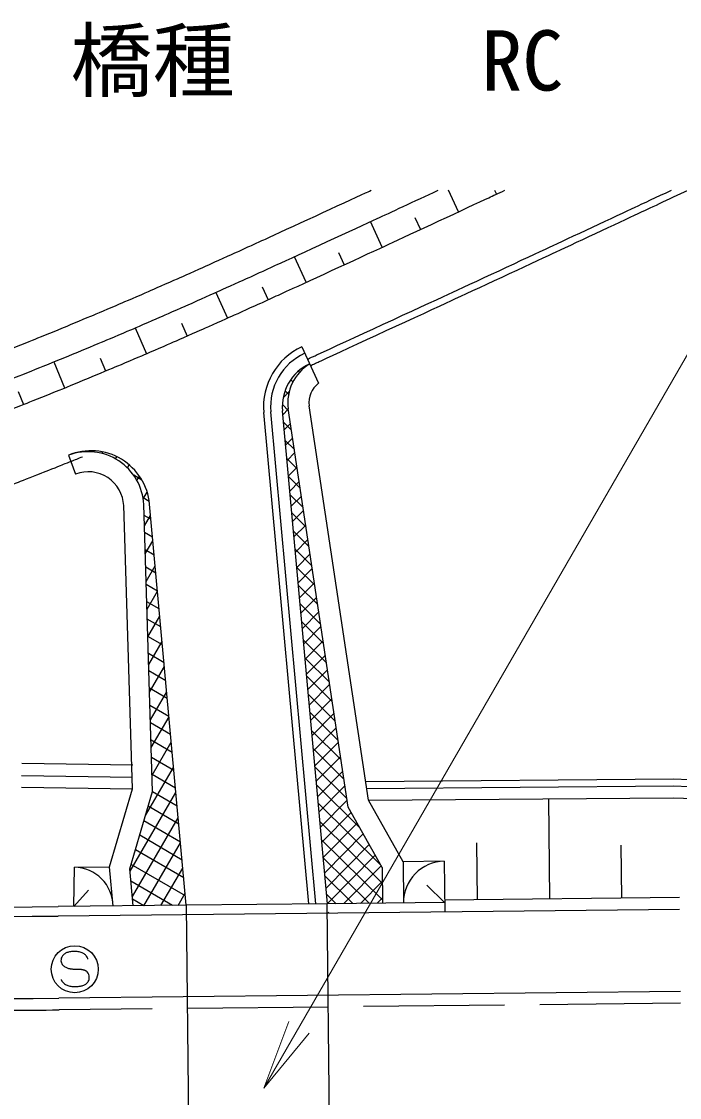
# Model space of a CAD drawing. Units: millimetres, scale not verified. Extents: x 40000 to 680000, y 20000 to 380000.
# Drawn here: x 157433 to 185458, y 291139 to 336985 of the extents above; entities that cross this region are included whole.
import ezdxf
from ezdxf.enums import TextEntityAlignment as Align

# ---------------------------------------------------------------- set-up
doc = ezdxf.new("R2010")
doc.units = ezdxf.units.MM
doc.header["$LTSCALE"] = 1000
doc.linetypes.add('DASHED', pattern=[7.5, 6, -1.5])
for name, color, linetype, lineweight in [('M-BGD', 7, 'Continuous', 25), ('M-BGD-EXST', 7, 'Continuous', 25), ('M-STR-HTXT', 7, 'Continuous', 13), ('M-STR-STR1', 1, 'Continuous', 25)]:
    doc.layers.add(name, color=color, linetype=linetype, lineweight=lineweight)
doc.styles.add('ＭＳ ゴシック', font='')
doc.styles.get('ＭＳ ゴシック').set_extended_font_data('MS Gothic')

# ---------------------------------------------------------------- blocks, each defined once
blk = doc.blocks.new('open_arrow')
at = {"color": 0, "linetype": 'Continuous', "lineweight": -2}
blk.add_lwpolyline([(7.5, 1.25), (0, 0), (7.5, -1.25)], dxfattribs=at)

msp = doc.modelspace()

# ---------------------------------------------------------------- linework, layer by layer
at = {"layer": 'M-BGD'}
for p, q in [((176039, 328872), (175616, 329794)), ((177584, 329795), (177661, 329628)), ((172799, 327368), (172298, 328459)), ((174187, 328631), (174422, 328121)), ((169555, 325872), (169054, 326963)), ((170940, 327141), (171180, 326620)), ((167681, 325675), (167934, 325130)), ((165716, 325444), (166212, 324351)), ((164245, 324133), (164488, 323585)), ((162278, 323932), (162755, 322831)), ((169374, 323122), (170084, 321573)), ((158811, 322482), (159268, 321373)), ((160781, 322646), (161015, 322094)), ((169233, 322091), (169279, 322045)), ((168898, 321719), (168989, 321629)), ((157291, 321224), (157515, 320667)), ((168576, 320957), (168834, 321217)), ((168658, 321254), (168809, 321104)), ((168807, 320403), (168542, 320665)), ((168563, 320233), (168797, 320469)), ((171347, 303506), (168794, 320489)), ((172207, 303802), (169679, 320615)), ((169664, 299385), (167751, 320322)), ((169965, 299388), (168050, 320349)), ((170466, 299393), (168548, 320395)), ((168592, 319912), (168931, 319576)), ((168622, 319582), (168890, 319852)), ((168663, 319138), (169055, 318750)), ((168682, 318931), (168982, 319235)), ((160173, 318653), (160193, 318687)), ((160506, 318643), (160417, 318695)), ((160855, 318582), (160892, 318645)), ((159439, 318504), (159739, 317704)), ((159478, 318518), (159476, 318519)), ((161441, 318346), (161496, 318440)), ((168733, 318365), (169180, 317923)), ((168741, 318280), (169075, 318618)), ((161943, 317966), (162019, 318097)), ((168801, 317630), (169168, 318001)), ((162561, 317445), (162210, 317650)), ((162351, 317425), (162458, 317609)), ((168804, 317592), (169304, 317097)), ((168860, 316979), (169261, 317384)), ((162617, 316641), (162786, 316930)), ((168875, 316818), (169428, 316271)), ((162157, 304289), (161787, 316374)), ((162872, 316540), (162609, 316694)), ((163015, 304179), (162642, 316400)), ((164447, 299329), (162886, 316422)), ((168920, 316328), (169353, 316767)), ((162945, 315775), (162656, 315943)), ((162670, 315490), (162930, 315937)), ((168945, 316045), (169552, 315444)), ((168979, 315677), (169446, 316149)), ((169038, 315027), (169539, 315532)), ((163015, 315010), (162678, 315207)), ((169016, 315271), (169677, 314618)), ((162706, 314310), (163028, 314864)), ((169098, 314376), (169632, 314915)), ((163085, 314246), (162701, 314470)), ((169087, 314498), (169801, 313791)), ((169157, 313725), (169725, 314298)), ((163155, 313482), (162723, 313734)), ((162742, 313131), (163126, 313790)), ((169157, 313725), (169925, 312965)), ((169217, 313074), (169817, 313681)), ((163224, 312718), (162746, 312997)), ((162778, 311951), (163224, 312717)), ((169228, 312951), (170049, 312138)), ((169276, 312424), (169910, 313064)), ((163294, 311954), (162768, 312261)), ((169336, 311773), (170003, 312447)), ((169299, 312178), (170174, 311312)), ((169395, 311122), (170096, 311830)), ((163364, 311190), (162791, 311524)), ((162814, 310772), (163322, 311644)), ((169369, 311404), (170298, 310486)), ((169455, 310471), (170188, 311213)), ((163434, 310426), (162813, 310788)), ((162850, 309592), (163420, 310571)), ((169440, 310631), (170422, 309659)), ((169514, 309821), (170281, 310596)), ((163503, 309662), (162836, 310051)), ((169573, 309170), (170374, 309979)), ((162886, 308413), (163518, 309498)), ((169511, 309858), (170546, 308833)), ((163573, 308898), (162858, 309315)), ((169581, 309084), (170671, 308006)), ((169633, 308519), (170467, 309362)), ((163643, 308134), (162881, 308578)), ((169692, 307868), (170559, 308745)), ((162922, 307233), (163616, 308425)), ((169652, 308311), (170795, 307180)), ((169752, 307218), (170652, 308128)), ((163713, 307370), (162903, 307842)), ((162958, 306054), (163715, 307352)), ((169723, 307538), (170919, 306353)), ((169811, 306567), (170745, 307511)), ((163783, 306606), (162926, 307105)), ((169793, 306764), (171043, 305527)), ((169871, 305916), (170838, 306894)), ((163852, 305842), (162948, 306369)), ((162994, 304874), (163813, 306279)), ((169930, 305266), (170931, 306276)), ((169864, 305991), (171168, 304701)), ((157442, 305377), (162171, 305309)), ((163922, 305078), (162971, 305632)), ((169990, 304615), (171023, 305659)), ((162714, 303153), (163911, 305206)), ((163992, 304314), (162993, 304896)), ((169934, 305217), (171292, 303874)), ((170049, 303964), (171116, 305042)), ((157435, 304857), (162164, 304789)), ((170005, 304444), (171844, 302624)), ((170108, 303313), (171209, 304425)), ((172087, 304601), (185223, 304711)), ((185223, 304711), (225506, 303037)), ((157427, 304358), (162157, 304289)), ((161180, 300961), (162157, 304289)), ((162047, 300877), (163015, 304179)), ((162055, 300781), (164009, 304133)), ((164062, 303550), (163010, 304162)), ((172132, 304301), (185218, 304411)), ((185218, 304411), (225500, 302737)), ((164132, 302786), (162829, 303545)), ((170076, 303671), (172740, 301034)), ((170168, 302663), (171302, 303808)), ((172790, 300945), (171347, 303506)), ((172207, 303802), (185209, 303911)), ((173682, 301184), (172207, 303802)), ((179879, 303866), (179924, 299594)), ((185209, 303911), (225492, 302237)), ((162153, 299708), (164107, 303059)), ((170227, 302012), (171477, 303275)), ((164201, 302021), (162648, 302927)), ((170146, 302897), (172797, 300273)), ((170287, 301361), (171733, 302822)), ((164271, 301257), (162467, 302309)), ((170346, 300710), (171988, 302369)), ((164341, 300493), (162286, 301691)), ((162645, 299310), (164205, 301986)), ((170217, 302124), (172805, 299562)), ((170406, 300060), (172243, 301916)), ((176819, 301985), (176845, 299561)), ((182965, 301893), (182989, 299627)), ((170288, 301350), (172246, 299412)), ((170465, 299409), (172498, 301463)), ((159660, 299278), (159685, 300950)), ((159685, 300950), (161180, 300961)), ((161332, 299296), (161180, 300961)), ((162190, 299305), (162047, 300877)), ((164411, 299729), (162104, 301073)), ((163373, 299318), (164303, 300913)), ((171160, 299401), (172753, 301010)), ((172790, 300945), (172807, 299418)), ((175438, 301202), (173682, 301184)), ((173682, 301184), (173701, 299428)), ((175438, 301202), (175461, 299047)), ((163867, 299323), (162094, 300356)), ((170358, 300577), (171543, 299405)), ((171871, 299408), (172797, 300343)), ((159660, 299278), (160286, 299971)), ((164101, 299325), (164401, 299840)), ((175456, 299446), (174698, 300191)), ((162648, 299310), (162164, 299592)), ((170429, 299804), (170840, 299397)), ((175456, 299446), (170457, 299393)), ((172582, 299416), (172804, 299640)), ((185455, 299653), (175455, 299546)), ((164457, 299329), (158988, 299271)), ((185460, 299153), (158992, 298871)), ((170500, 299030), (170536, 298994)), ((185497, 295653), (159029, 295371))]:
    msp.add_line(p, q, dxfattribs=at)
at = {"layer": 'M-BGD', "linetype": 'DASHED'}
msp.add_line((185503, 295153), (159035, 294871), dxfattribs=at)
at = {"layer": 'M-BGD'}
for centre, radius, start, end in [((170540, 320577), 2800, 114.6108, 185.2193), ((170540, 320577), 2500, 114.6108, 185.2193), ((170540, 320577), 2000, 114.6108, 185.2193), ((170696, 320749), 1920, 121.0104, 187.7985), ((170696, 320749), 1026, 126.6505, 187.522), ((160396, 316195), 2500, 5.2193, 112.5049), ((160270, 316280), 2375, 2.8971, 110.4829), ((160270, 316280), 1520, 2.8971, 110.4829), ((159660, 299278), 1672, 0.6108, 89.1656), ((175456, 299446), 1756, 90.6107, 180.6107), ((146346, 1485304), 1186100, 268.91702, 270.61068), ((146346, 1485304), 1186500, 268.91023, 270.61068), ((146346, 1485304), 1190000, 268.91023, 270.61068)]:
    msp.add_arc(centre, radius, start, end, dxfattribs=at)
at = {"layer": 'M-BGD', "linetype": 'DASHED'}
msp.add_arc((146346, 1485304), 1190500, 268.89012, 270.61068, dxfattribs=at)
at = {"layer": 'M-BGD'}
for points, knots in [([(110677, 310222), (110773, 310241), (111061, 310295), (111158, 310313), (111401, 310359), (112130, 310497), (112374, 310543), (112696, 310604), (113664, 310786), (113987, 310847), (114321, 310910), (115325, 311100), (115659, 311163), (115970, 311221), (116904, 311398), (117215, 311457), (117482, 311508), (118285, 311661), (118552, 311712), (118796, 311760), (119529, 311903), (119772, 311951), (120013, 311999), (120736, 312146), (120976, 312196), (121224, 312247), (121967, 312403), (122215, 312456), (122474, 312512), (123249, 312680), (123508, 312737), (123772, 312795), (124565, 312972), (124829, 313032), (125094, 313092), (125888, 313275), (126153, 313337), (126418, 313398), (127212, 313586), (127477, 313650), (127739, 313712), (128523, 313903), (128784, 313968), (129044, 314032), (129822, 314227), (130081, 314292), (130340, 314358), (131116, 314558), (131374, 314625), (131632, 314692), (132404, 314896), (132662, 314964), (132920, 315033), (133693, 315242), (133951, 315313), (134209, 315383), (134982, 315597), (135240, 315669), (135498, 315741), (136270, 315960), (136527, 316034), (136785, 316108), (137557, 316332), (137814, 316407), (138071, 316483), (138841, 316711), (139097, 316788), (139353, 316865), (140121, 317098), (140377, 317177), (140633, 317255), (141400, 317494), (141655, 317574), (141910, 317654), (142675, 317897), (142929, 317979), (143184, 318061), (143947, 318309), (144202, 318392), (144456, 318475), (145218, 318728), (145471, 318813), (145725, 318898), (146485, 319155), (146738, 319242), (146992, 319329), (147751, 319591), (148004, 319679), (148256, 319767), (149014, 320034), (149266, 320124), (149518, 320213), (150274, 320485), (150525, 320576), (150777, 320667), (151531, 320944), (151782, 321036), (152033, 321129), (152785, 321411), (153036, 321505), (153286, 321600), (154037, 321885), (154287, 321981), (154537, 322077), (155285, 322368), (155535, 322466), (155784, 322563), (156531, 322858), (156780, 322957), (157028, 323056), (157773, 323356), (158020, 323456), (158268, 323557), (159011, 323860), (159258, 323963), (159505, 324065), (160246, 324373), (160492, 324477), (160739, 324581), (161477, 324894), (161723, 325000), (161970, 325106), (162709, 325426), (162955, 325533), (163201, 325641), (163939, 325965), (164184, 326074), (164430, 326183), (165165, 326512), (165410, 326622), (165655, 326732), (166389, 327065), (166634, 327175), (166693, 327202), (166871, 327283), (166930, 327310), (166989, 327337), (167167, 327419), (167226, 327446), (167285, 327473), (167463, 327554), (167522, 327581), (167581, 327608), (167759, 327689), (167818, 327716), (168670, 328109), (171227, 329285), (172078, 329679), (172148, 329712), (172230, 329749), (172321, 329792)], [0, 0, 0, 0, 1, 1, 1, 2, 2, 2, 3, 3, 3, 4, 4, 4, 5, 5, 5, 6, 6, 6, 7, 7, 7, 8, 8, 8, 9, 9, 9, 10, 10, 10, 11, 11, 11, 12, 12, 12, 13, 13, 13, 14, 14, 14, 15, 15, 15, 16, 16, 16, 17, 17, 17, 18, 18, 18, 19, 19, 19, 20, 20, 20, 21, 21, 21, 22, 22, 22, 23, 23, 23, 24, 24, 24, 25, 25, 25, 26, 26, 26, 27, 27, 27, 28, 28, 28, 29, 29, 29, 30, 30, 30, 31, 31, 31, 32, 32, 32, 33, 33, 33, 34, 34, 34, 35, 35, 35, 36, 36, 36, 37, 37, 37, 38, 38, 38, 39, 39, 39, 40, 40, 40, 41, 41, 41, 42, 42, 42, 43, 43, 43, 44, 44, 44, 45, 45, 45, 46, 46, 46, 47, 47, 47, 48, 48, 48, 49, 49, 49, 50, 50, 50, 50]), ([(111886, 309229), (111962, 309244), (112190, 309287), (112266, 309301), (112459, 309338), (113039, 309447), (113233, 309484), (113491, 309532), (114267, 309679), (114525, 309727), (114796, 309779), (115611, 309932), (115882, 309984), (116198, 310043), (117148, 310222), (117464, 310283), (117732, 310334), (118538, 310487), (118806, 310539), (119049, 310586), (119776, 310728), (120019, 310777), (120258, 310824), (120975, 310970), (121214, 311019), (121462, 311071), (122208, 311228), (122456, 311281), (122717, 311337), (123498, 311506), (123759, 311564), (124026, 311623), (124826, 311801), (125093, 311862), (125361, 311922), (126163, 312107), (126430, 312169), (126697, 312231), (127496, 312420), (127762, 312484), (128025, 312547), (128812, 312739), (129075, 312803), (129335, 312868), (130116, 313063), (130377, 313129), (130636, 313195), (131415, 313396), (131675, 313463), (131934, 313531), (132711, 313735), (132969, 313804), (133229, 313874), (134007, 314084), (134266, 314155), (134526, 314226), (135304, 314441), (135563, 314514), (135823, 314586), (136600, 314806), (136858, 314881), (137117, 314955), (137894, 315180), (138152, 315256), (138411, 315332), (139185, 315561), (139443, 315639), (139700, 315716), (140473, 315951), (140730, 316030), (140987, 316109), (141758, 316348), (142014, 316429), (142271, 316510), (143040, 316754), (143296, 316836), (143552, 316918), (144320, 317168), (144575, 317252), (144831, 317336), (145597, 317590), (145852, 317675), (146108, 317761), (146872, 318020), (147127, 318107), (147381, 318194), (148145, 318457), (148399, 318546), (148653, 318635), (149415, 318903), (149668, 318993), (149922, 319083), (150682, 319356), (150935, 319448), (151188, 319540), (151946, 319818), (152198, 319911), (152451, 320004), (153207, 320287), (153459, 320382), (153711, 320477), (154466, 320765), (154717, 320861), (154968, 320958), (155721, 321250), (155972, 321348), (156223, 321446), (156974, 321743), (157224, 321843), (157474, 321942), (158223, 322243), (158472, 322344), (158721, 322445), (159468, 322751), (159717, 322854), (159965, 322956), (160710, 323267), (160958, 323371), (161206, 323476), (161949, 323791), (162196, 323897), (162444, 324003), (163187, 324325), (163434, 324433), (163682, 324541), (164422, 324867), (164669, 324977), (164916, 325086), (165655, 325416), (165901, 325527), (166147, 325638), (166885, 325972), (167131, 326083), (167190, 326110), (167368, 326191), (167428, 326218), (167487, 326246), (167665, 326327), (167724, 326354), (167784, 326381), (167962, 326462), (168021, 326490), (168081, 326517), (168259, 326598), (168318, 326625), (169170, 327018), (171728, 328195), (172580, 328589), (173084, 328822), (174183, 329333), (175173, 329793)], [0, 0, 0, 0, 1, 1, 1, 2, 2, 2, 3, 3, 3, 4, 4, 4, 5, 5, 5, 6, 6, 6, 7, 7, 7, 8, 8, 8, 9, 9, 9, 10, 10, 10, 11, 11, 11, 12, 12, 12, 13, 13, 13, 14, 14, 14, 15, 15, 15, 16, 16, 16, 17, 17, 17, 18, 18, 18, 19, 19, 19, 20, 20, 20, 21, 21, 21, 22, 22, 22, 23, 23, 23, 24, 24, 24, 25, 25, 25, 26, 26, 26, 27, 27, 27, 28, 28, 28, 29, 29, 29, 30, 30, 30, 31, 31, 31, 32, 32, 32, 33, 33, 33, 34, 34, 34, 35, 35, 35, 36, 36, 36, 37, 37, 37, 38, 38, 38, 39, 39, 39, 40, 40, 40, 41, 41, 41, 42, 42, 42, 43, 43, 43, 44, 44, 44, 45, 45, 45, 46, 46, 46, 47, 47, 47, 48, 48, 48, 49, 49, 49, 50, 50, 50, 50]), ([(113048, 308227), (113105, 308238), (113277, 308271), (113334, 308281), (113481, 308309), (113920, 308392), (114066, 308420), (114264, 308457), (114856, 308569), (115053, 308606), (115264, 308646), (115894, 308765), (116105, 308804), (116427, 308865), (117394, 309048), (117717, 309109), (117986, 309160), (118794, 309314), (119063, 309367), (119304, 309413), (120027, 309555), (120267, 309603), (120504, 309650), (121214, 309794), (121451, 309843), (121700, 309895), (122447, 310052), (122696, 310105), (122959, 310161), (123746, 310332), (124008, 310390), (124278, 310450), (125087, 310630), (125356, 310691), (125627, 310752), (126437, 310939), (126707, 311002), (126976, 311064), (127779, 311254), (128047, 311318), (128311, 311381), (129102, 311574), (129366, 311639), (129627, 311704), (130411, 311900), (130672, 311966), (130933, 312032), (131715, 312233), (131975, 312301), (132236, 312369), (133017, 312575), (133277, 312645), (133538, 312714), (134321, 312926), (134582, 312997), (134843, 313068), (135626, 313285), (135887, 313358), (136148, 313431), (136929, 313653), (137190, 313727), (137450, 313802), (138231, 314028), (138491, 314105), (138751, 314181), (139529, 314412), (139788, 314490), (140047, 314567), (140824, 314803), (141082, 314883), (141341, 314962), (142116, 315203), (142374, 315284), (142632, 315365), (143405, 315611), (143663, 315694), (143920, 315776), (144692, 316027), (144949, 316111), (145206, 316196), (145977, 316451), (146234, 316537), (146490, 316623), (147259, 316884), (147515, 316971), (147771, 317059), (148539, 317324), (148794, 317413), (149050, 317502), (149816, 317772), (150071, 317863), (150326, 317953), (151090, 318228), (151344, 318320), (151598, 318412), (152361, 318692), (152615, 318786), (152868, 318880), (153629, 319164), (153882, 319259), (154136, 319355), (154895, 319644), (155147, 319741), (155400, 319838), (156157, 320132), (156409, 320231), (156661, 320329), (157417, 320628), (157668, 320728), (157920, 320828), (158673, 321131), (158923, 321232), (159174, 321334), (159925, 321641), (160175, 321745), (160425, 321848), (161174, 322160), (161424, 322265), (161673, 322370), (162420, 322688), (162669, 322794), (162918, 322901), (163665, 323224), (163913, 323333), (164162, 323441), (164906, 323769), (165154, 323879), (165402, 323989), (166145, 324321), (166392, 324432), (166639, 324543), (167380, 324879), (167627, 324991), (167687, 325018), (167866, 325099), (167925, 325126), (167985, 325154), (168163, 325235), (168223, 325262), (168282, 325289), (168461, 325371), (168520, 325398), (168580, 325425), (168758, 325507), (168818, 325534), (169671, 325927), (172230, 327105), (173082, 327499), (173934, 327893), (176488, 329082), (177340, 329478), (177508, 329557), (177743, 329667), (178019, 329795)], [0, 0, 0, 0, 1, 1, 1, 2, 2, 2, 3, 3, 3, 4, 4, 4, 5, 5, 5, 6, 6, 6, 7, 7, 7, 8, 8, 8, 9, 9, 9, 10, 10, 10, 11, 11, 11, 12, 12, 12, 13, 13, 13, 14, 14, 14, 15, 15, 15, 16, 16, 16, 17, 17, 17, 18, 18, 18, 19, 19, 19, 20, 20, 20, 21, 21, 21, 22, 22, 22, 23, 23, 23, 24, 24, 24, 25, 25, 25, 26, 26, 26, 27, 27, 27, 28, 28, 28, 29, 29, 29, 30, 30, 30, 31, 31, 31, 32, 32, 32, 33, 33, 33, 34, 34, 34, 35, 35, 35, 36, 36, 36, 37, 37, 37, 38, 38, 38, 39, 39, 39, 40, 40, 40, 41, 41, 41, 42, 42, 42, 43, 43, 43, 44, 44, 44, 45, 45, 45, 46, 46, 46, 47, 47, 47, 48, 48, 48, 49, 49, 49, 50, 50, 50, 51, 51, 51, 51]), ([(169614, 322599), (169621, 322602), (169645, 322613), (169653, 322617), (169673, 322626), (169735, 322654), (169756, 322664), (169785, 322677), (169872, 322717), (169901, 322731), (169934, 322746), (170034, 322792), (170067, 322807), (171177, 323319), (174507, 324854), (175616, 325367), (176479, 325767), (179066, 326970), (179928, 327372), (180657, 327712), (182843, 328735), (183571, 329076), (183888, 329224), (184488, 329505), (185118, 329800)], [0, 0, 0, 0, 1, 1, 1, 2, 2, 2, 3, 3, 3, 4, 4, 4, 5, 5, 5, 6, 6, 6, 7, 7, 7, 8, 8, 8, 8]), ([(169739, 322326), (169746, 322329), (169770, 322340), (169778, 322344), (169798, 322353), (169860, 322382), (169881, 322391), (169910, 322405), (169997, 322445), (170026, 322458), (170060, 322473), (170159, 322519), (170192, 322534), (171302, 323046), (174633, 324581), (175742, 325095), (176605, 325494), (179192, 326698), (180054, 327099), (180783, 327439), (182969, 328463), (183698, 328804), (184112, 328997), (185010, 329418), (185827, 329800)], [0, 0, 0, 0, 1, 1, 1, 2, 2, 2, 3, 3, 3, 4, 4, 4, 5, 5, 5, 6, 6, 6, 7, 7, 7, 8, 8, 8, 8]), ([(125528, 307653), (125605, 307671), (125836, 307723), (125913, 307741), (126009, 307763), (126298, 307829), (126394, 307851), (126501, 307875), (126821, 307949), (126928, 307973), (127037, 307998), (127363, 308073), (127472, 308099), (127726, 308158), (128487, 308337), (128740, 308397), (128962, 308450), (129627, 308611), (129849, 308665), (130048, 308714), (130646, 308863), (130844, 308913), (131031, 308959), (131589, 309102), (131775, 309150), (132063, 309224), (132929, 309449), (133217, 309525), (133494, 309598), (134325, 309820), (134601, 309895), (134864, 309966), (135653, 310181), (135916, 310254), (136163, 310322), (136904, 310528), (137150, 310598), (137462, 310686), (138397, 310952), (138709, 311042), (138992, 311124), (139839, 311373), (140122, 311457), (140381, 311534), (141160, 311769), (141419, 311848), (141661, 311922), (142387, 312146), (142629, 312221), (142919, 312312), (143791, 312586), (144082, 312679), (144355, 312766), (145177, 313030), (145450, 313119), (145709, 313204), (146486, 313460), (146744, 313546), (146991, 313627), (147729, 313875), (147975, 313959), (148259, 314055), (149111, 314347), (149394, 314445), (149661, 314538), (150460, 314817), (150726, 314911), (150972, 314998), (151712, 315262), (151959, 315350), (152184, 315431), (152860, 315677), (153085, 315759), (153323, 315846), (154034, 316109), (154271, 316197), (154485, 316277), (155127, 316519), (155340, 316601), (155540, 316677), (156138, 316907), (156337, 316984), (156530, 317059), (157111, 317285), (157304, 317361), (157502, 317439), (158096, 317672), (158294, 317750), (158469, 317819), (158992, 318026), (159167, 318096), (159291, 318145), (159664, 318293), (159788, 318342), (159836, 318361), (159978, 318418), (160025, 318437)], [0, 0, 0, 0, 1, 1, 1, 2, 2, 2, 3, 3, 3, 4, 4, 4, 5, 5, 5, 6, 6, 6, 7, 7, 7, 8, 8, 8, 9, 9, 9, 10, 10, 10, 11, 11, 11, 12, 12, 12, 13, 13, 13, 14, 14, 14, 15, 15, 15, 16, 16, 16, 17, 17, 17, 18, 18, 18, 19, 19, 19, 20, 20, 20, 21, 21, 21, 22, 22, 22, 23, 23, 23, 24, 24, 24, 25, 25, 25, 26, 26, 26, 27, 27, 27, 28, 28, 28, 29, 29, 29, 30, 30, 30, 31, 31, 31, 32, 32, 32, 32])]:
    msp.add_open_spline(points, degree=3, knots=knots, dxfattribs=at)
at = {"layer": 'M-BGD-EXST'}
for points in [[(159434, 296640), (159460, 296635), (159485, 296630), (159511, 296626), (159536, 296621), (159561, 296617), (159587, 296614), (159612, 296610), (159638, 296608), (159663, 296605), (159689, 296604), (159710, 296603), (159731, 296603), (159752, 296603), (159773, 296603), (159794, 296603), (159816, 296604), (159837, 296604), (159858, 296604), (159879, 296604), (159900, 296604), (159912, 296604), (159924, 296603), (159935, 296602), (159947, 296602), (159959, 296601), (159970, 296600), (159982, 296598), (159994, 296597), (160005, 296595), (160017, 296594), (160024, 296592), (160031, 296591), (160038, 296590), (160045, 296588), (160051, 296587), (160058, 296585), (160065, 296584), (160072, 296582), (160079, 296580), (160086, 296578), (160092, 296576), (160098, 296574), (160104, 296572), (160109, 296569), (160115, 296567), (160121, 296565), (160127, 296562), (160133, 296560), (160139, 296557), (160144, 296554), (160150, 296552), (160156, 296549), (160162, 296546), (160168, 296543), (160173, 296539), (160179, 296536), (160184, 296533), (160189, 296529), (160195, 296525), (160200, 296521), (160207, 296515), (160213, 296509), (160220, 296503), (160226, 296496), (160232, 296490)], [(159184, 296063), (159179, 296071), (159174, 296078), (159169, 296086), (159164, 296094), (159160, 296102), (159156, 296110), (159152, 296118), (159148, 296126), (159145, 296134), (159142, 296143), (159141, 296150), (159139, 296158), (159137, 296166)]]:
    msp.add_lwpolyline(points, dxfattribs=at)
msp.add_circle((159701, 296604), 1000, dxfattribs=at)
for centre, radius, start, end in [((159401, 296976), 290, 150.0708, 170.8217), ((159575, 296875), 491, 135.1508, 149.9367), ((159476, 296981), 347, 114.638, 136.0855), ((159577, 296758), 591, 100.054, 114.5262), ((159667, 296265), 1092, 90.5454, 100.1869), ((159686, 296101), 1257, 82.477, 91.3279), ((159760, 296644), 709, 69.2741, 82.6429), ((159862, 296915), 419, 50.34, 69.2792), ((159869, 296933), 401, 40.3943, 49.3685), ((159788, 296843), 521, 31.0741, 42.2143), ((160074, 297015), 188, 15.4849, 31.0741), ((159410, 296983), 298, 172.3681, 193.7201), ((159409, 296983), 298, 193.7824, 222.17), ((159518, 297083), 445, 222.257, 242.8164), ((159611, 297266), 650, 242.9551, 254.2829), ((160156, 297043), 101, 353.2451, 12.7461), ((159975, 296258), 346, 0.8202, 42.0391), ((159972, 296250), 349, 338.2637, 2.0545), ((159538, 296339), 449, 217.9483, 228.2045), ((159546, 296360), 470, 229.1238, 248.2674), ((159641, 296600), 728, 248.3135, 261.1494), ((159716, 297092), 1226, 261.2217, 270.9828), ((159734, 297138), 1272, 270.1516, 279.4163), ((159824, 296589), 715, 279.4937, 291.465), ((159929, 296322), 428, 291.4581, 309.0625), ((159980, 296254), 344, 309.5264, 337.1503)]:
    msp.add_arc(centre, radius, start, end, dxfattribs=at)
at = {"layer": 'M-STR-HTXT'}
msp.add_lwpolyline([(167755, 291532), (186131, 323360), (217642, 323360)], dxfattribs=at)
at = {"layer": 'M-STR-STR1'}
for p, q in [((170457, 299393), (164457, 299329)), ((170732, 273595), (170457, 299393)), ((164732, 273531), (164457, 299329))]:
    msp.add_line(p, q, dxfattribs=at)

# ---------------------------------------------------------------- block references
at = {"layer": 'M-STR-HTXT', "xscale": 400, "yscale": 400, "rotation": 60}
msp.add_blockref('open_arrow', (167755, 291532), dxfattribs=at)

# ---------------------------------------------------------------- texts
at = {"layer": 'M-STR-HTXT', "style": 'ＭＳ ゴシック'}
msp.add_text('橋種\u3000\u3000\u3000RC', height=2566, dxfattribs=at).set_placement((159515, 336611), align=Align.TOP_LEFT)

doc.saveas('drawing.dxf')
